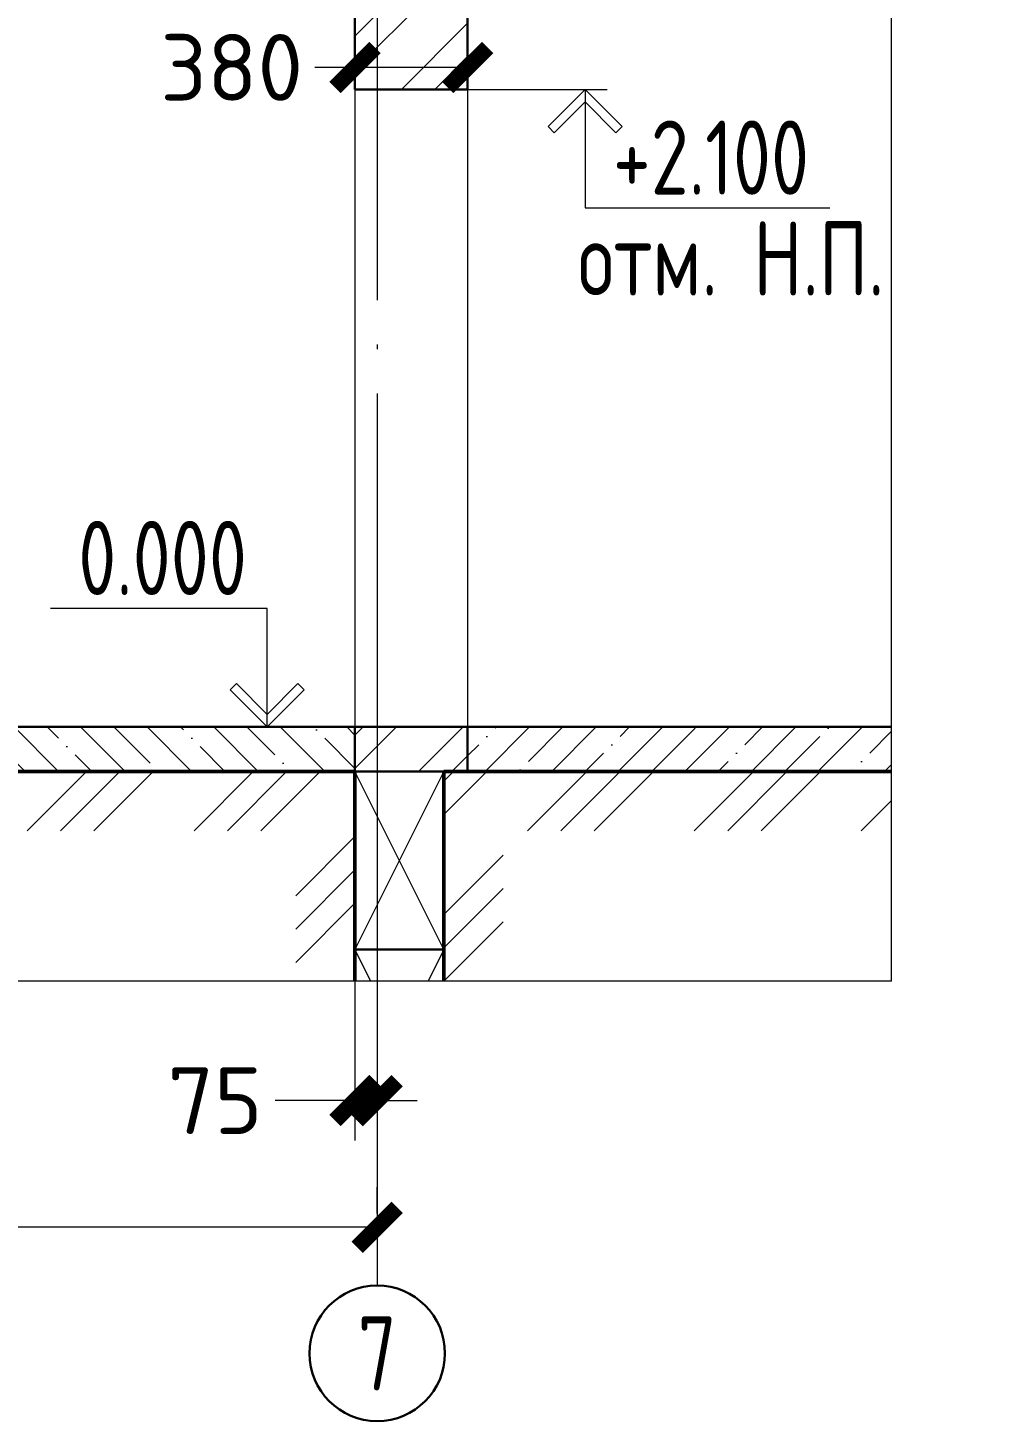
# Model space of a CAD drawing. Extents: x -965262 to 1142518, y -357520 to 71675.
# Drawn here: x 1000282 to 1004595, y -218110 to -211841 of the extents above; entities that cross this region are included whole.
import ezdxf

# ---------------------------------------------------------------- set-up
doc = ezdxf.new("R2010")
doc.units = 0
doc.header["$LTSCALE"] = 10
doc.linetypes.add('DOTE', pattern=[2.42, 2, -0.2, 0.02, -0.2])
doc.layers.get('0').update_dxf_attribs({"linetype": 'CONTINUOUS', "lineweight": 30})
doc.layers.get('Defpoints').update_dxf_attribs({"linetype": 'CONTINUOUS'})
doc.layers.add('DOTE', color=7, linetype='DOTE', lineweight=9)
doc.styles.add('GOST 2.304', font='isocpeur.ttf', dxfattribs={"width": 0.75, "height": 250})
doc.styles.get("Standard").update_dxf_attribs({"font": 'isocpeur.ttf', "height": 300})
doc.dimstyles.get("Standard").update_dxf_attribs({"dimscale": 100, "dimtxt": 300, "dimasz": 1.8, "dimexe": 1.8, "dimexo": 0.625, "dimgap": 0.9, "dimtad": 0, "dimdec": 0, "dimzin": 0, "dimdsep": 46, "dimtxsty": 'Standard', "dimblk": 'ARCHTICK', "dimcen": 0.9, "dimclrd": 256, "dimclre": 256, "dimclrt": 256, "dimadec": 0, "dimazin": 0, "dimtfac": 1, "dimtdec": 0, "dimtofl": 0, "dimtmove": 0, "dimatfit": 3, "dimfxl": 1, "dimtolj": 1, "dimtzin": 0, "dimlwd": 15, "dimlwe": 15, "dimarcsym": 0})

# ---------------------------------------------------------------- blocks, each defined once
blk = doc.blocks.new('_ArchTick')
at = {"color": 0, "linetype": 'ByBlock', "lineweight": 0, "const_width": 0.4}
blk.add_lwpolyline([(-0.5, -0.5), (0.5, 0.5)], dxfattribs=at)
blk = doc.blocks.new('*D2310')
at = {"lineweight": 15, "ltscale": 10, "transparency": 16777216}
for p, q in [((1001754.2, -215249.3), (1001754.2, -216847.8)), ((1001854.3, -215249.3), (1001854.3, -216847.8)), ((1001754.2, -216667.8), (1001394.2, -216667.8)), ((1001854.3, -216667.8), (1002034.3, -216667.8))]:
    blk.add_line(p, q, dxfattribs=at)
at = {"layer": 'Defpoints', "color": 0, "lineweight": 15, "ltscale": 10, "transparency": 16777216}
for p in [(1001754.2, -215186.8, -3143.4), (1001854.3, -215186.8, -3143.4), (1001854.3, -216667.8)]:
    blk.add_point(p, dxfattribs=at)
at = {"lineweight": 15, "ltscale": 10, "transparency": 16777216, "xscale": 180, "yscale": 180, "zscale": 180}
blk.add_blockref('_ArchTick', (1001754.2, -216667.8), dxfattribs=at)
at = {"lineweight": 15, "ltscale": 10, "transparency": 16777216, "xscale": 180, "yscale": 180, "zscale": 180, "rotation": 180}
blk.add_blockref('_ArchTick', (1001854.3, -216667.8), dxfattribs=at)
at = {"lineweight": 15, "ltscale": 10, "transparency": 16777216, "insert": (1001124.2, -216667.8), "char_height": 300, "attachment_point": 5}
blk.add_mtext('\\A1;75', dxfattribs=at)
blk = doc.blocks.new('*D2311')
at = {"lineweight": 15, "ltscale": 10, "transparency": 16777216}
for p, q in [((993847.6, -217175.3), (993847.6, -217057.8)), ((1001854.3, -217175.3), (1001854.3, -217057.8)), ((993847.6, -217237.8), (997370.9, -217237.8)), ((1001854.3, -217237.8), (998330.9, -217237.8))]:
    blk.add_line(p, q, dxfattribs=at)
at = {"layer": 'Defpoints', "color": 0, "lineweight": 15, "ltscale": 10, "transparency": 16777216}
for p in [(993847.6, -217237.8), (1001854.3, -217237.8), (1001854.3, -217237.8)]:
    blk.add_point(p, dxfattribs=at)
at = {"lineweight": 15, "ltscale": 10, "transparency": 16777216, "xscale": 180, "yscale": 180, "zscale": 180, "rotation": 180}
blk.add_blockref('_ArchTick', (993847.6, -217237.8), dxfattribs=at)
at = {"lineweight": 15, "ltscale": 10, "transparency": 16777216, "xscale": 180, "yscale": 180, "zscale": 180}
blk.add_blockref('_ArchTick', (1001854.3, -217237.8), dxfattribs=at)
at = {"lineweight": 15, "ltscale": 10, "transparency": 16777216, "insert": (997850.9, -217237.8), "char_height": 300, "attachment_point": 5}
blk.add_mtext('\\A1;6000', dxfattribs=at)
blk = doc.blocks.new('*D2347')
at = {"lineweight": 15, "ltscale": 10, "transparency": 16777216}
for p, q in [((1001754.2, -211956.2), (1001754.2, -211838.7)), ((1002261.3, -211956.2), (1002261.3, -211838.7)), ((1001754.2, -212018.7), (1001574.2, -212018.7)), ((1002261.3, -212018.7), (1001754.2, -212018.7))]:
    blk.add_line(p, q, dxfattribs=at)
at = {"layer": 'Defpoints', "color": 0, "lineweight": 15, "ltscale": 10, "transparency": 16777216}
for p in [(1001754.2, -212018.7), (1001754.2, -212018.7), (1002261.3, -212018.7)]:
    blk.add_point(p, dxfattribs=at)
at = {"lineweight": 15, "ltscale": 10, "transparency": 16777216, "xscale": 180, "yscale": 180, "zscale": 180, "rotation": 180}
blk.add_blockref('_ArchTick', (1001754.2, -212018.7), dxfattribs=at)
at = {"lineweight": 15, "ltscale": 10, "transparency": 16777216, "xscale": 180, "yscale": 180, "zscale": 180}
blk.add_blockref('_ArchTick', (1002261.3, -212018.7), dxfattribs=at)
at = {"lineweight": 15, "ltscale": 10, "transparency": 16777216, "insert": (1001199.2, -212018.7), "char_height": 300, "attachment_point": 5}
blk.add_mtext('\\A1;380', dxfattribs=at)

msp = doc.modelspace()

# ---------------------------------------------------------------- hatches: boundary and pattern name
at = {"lineweight": 15}
h = msp.add_hatch(dxfattribs=at)
h.set_pattern_fill('ANSI32', color=256, scale=33.361392, style=0)
h.set_pattern_definition([(45, (993632.55, -201574.56), (-224.6954, 224.6954), []), (45, (993782.35, -201574.56), (-224.6954, 224.6954), [])])
h.paths.add_polyline_path([(993907.6, -201508.6), (993400.5, -201508.6), (993400.5, -201642.1), (993907.6, -201642.1)])
h.paths.add_polyline_path([(1002261.3, -201508.6), (1001754.2, -201508.6), (1001754.2, -201642.1), (1002261.3, -201642.1)])
h.paths.add_polyline_path([(993907.6, -202149.2), (993827.5, -202149.2), (993827.5, -202442.7), (993907.6, -202442.7)])
h.paths.add_polyline_path([(1001834.3, -202149.2), (1001754.2, -202149.2), (1001754.2, -202442.7), (1001834.3, -202442.7)])
h.paths.add_polyline_path([(1002261.3, -201642.1), (1001754.2, -201642.1), (1001754.2, -202374.4), (1002261.3, -202374.4)])
h.paths.add_polyline_path([(993907.6, -201642.1), (993400.5, -201642.1), (993400.5, -202374.4), (993907.6, -202374.4)])
h.paths.add_polyline_path([(993847.6, -206979.9), (993400.5, -206979.9), (993400.5, -207180.1), (993847.6, -207180.1)])
h.paths.add_polyline_path([(993907.6, -206979.9), (993847.6, -206979.9), (993847.6, -207180.1), (993907.6, -207180.1)], flags=16)
h.paths.add_polyline_path([(993847.6, -205378.5), (993400.5, -205378.5), (993400.5, -205578.7), (993847.6, -205578.7)], flags=17)
h.paths.add_polyline_path([(993907.6, -205378.5), (993847.6, -205378.5), (993847.6, -205578.7), (993907.6, -205578.7)], flags=17)
h.paths.add_polyline_path([(1002261.3, -201642.1), (1001854.3, -201642.1), (1001854.3, -202374.4), (1002261.3, -202374.4)], flags=17)
h.paths.add_polyline_path([(1001854.3, -201642.1), (1001754.2, -201642.1), (1001754.2, -202374.4), (1001854.3, -202374.4)], flags=16)
h.paths.add_polyline_path([(993847.6, -201642.1), (993400.5, -201642.1), (993400.5, -202374.4), (993847.6, -202374.4)], flags=16)
h.paths.add_polyline_path([(993907.6, -201642.1), (993847.6, -201642.1), (993847.6, -202374.4), (993907.6, -202374.4)], flags=17)
h.paths.add_polyline_path([(1002261.3, -202776.4), (1001854.3, -202776.4), (1001854.3, -205645.4), (1002261.3, -205645.4)], flags=17)
h.paths.add_polyline_path([(1001854.3, -202776.4), (1001754.2, -202776.4), (1001754.2, -205645.4), (1001854.3, -205645.4)], flags=17)
h.paths.add_polyline_path([(993847.6, -205578.7), (993400.5, -205578.7), (993400.5, -207180.1), (993847.6, -207180.1)], flags=17)
h.paths.add_polyline_path([(993907.6, -205578.7), (993847.6, -205578.7), (993847.6, -207180.1), (993907.6, -207180.1)], flags=17)
h.paths.add_polyline_path([(993847.6, -209982.4), (993400.5, -209982.4), (993400.5, -211583.8), (993847.6, -211583.8)], flags=17)
h.paths.add_polyline_path([(993907.6, -209982.4), (993847.6, -209982.4), (993847.6, -211583.8), (993907.6, -211583.8)], flags=17)
h.paths.add_polyline_path([(1002261.3, -207713.8), (1001854.3, -207713.8), (1001854.3, -210582.9), (1002261.3, -210582.9)], flags=17)
h.paths.add_polyline_path([(1001854.3, -207713.8), (1001754.2, -207713.8), (1001754.2, -210582.9), (1001854.3, -210582.9)], flags=17)
h.paths.add_polyline_path([(1002261.3, -212117.5), (1001854.3, -212117.5), (1001854.3, -214986.6), (1002261.3, -214986.6)], flags=17)
h.paths.add_polyline_path([(1001854.3, -212117.5), (1001754.2, -212117.5), (1001754.2, -214986.6), (1001854.3, -214986.6)], flags=17)
h.paths.add_polyline_path([(1001854.3, -201642.1), (1002261.3, -201642.1), (1002261.3, -215186.8), (1002154.5, -215186.8), (1001854.3, -215186.8)])
h.paths.add_polyline_path([(1001754.2, -201642.1), (1001854.3, -201642.1), (1001854.3, -215186.8), (1001754.2, -215186.8)])
h.paths.add_polyline_path([(993400.5, -201642.1), (993847.6, -201642.1), (993847.6, -215186.8), (993800.9, -215186.8), (993400.5, -215186.8)])
h.paths.add_polyline_path([(993847.6, -201642.1), (993907.6, -201642.1), (993907.6, -215186.8), (993847.6, -215186.8)])
at = {"lineweight": 15, "ltscale": 10}
h = msp.add_hatch(dxfattribs=at)
h.set_pattern_fill('ANSI35', color=256, scale=33.361392, angle=90, style=0)
h.set_pattern_definition([(135, (1130293.9, 531250.77), (-149.79692, -149.79692), []), (135, (1130293.9, 531400.56), (-149.79692, -149.79692), [264.806047, -52.96121, 0, -52.96121])])
h.paths.add_polyline_path([(993907.6, -215186.8), (993907.6, -214986.6), (999659.9, -214986.6), (999758.6, -215036), (999783.3, -214986.6), (1001754.2, -214986.6), (1001754.2, -215186.8), (999993.5, -215186.8), (999860.4, -215319.9), (999459.3, -215319.9), (999326.3, -215186.8)])
h = msp.add_hatch(dxfattribs=at)
h.set_pattern_fill('ANSI35', color=256, scale=33.361392, style=0)
h.set_pattern_definition([(45, (1058147.55, -156083.9), (-149.7969, 149.7969), []), (45, (1058297.35, -156083.9), (-149.7969, 149.7969), [264.80605, -52.9612, 0, -52.9612])])
h.paths.add_polyline_path([(1004595, -214986.6), (1004169.1, -214986.6), (1004169.1, -215186.8), (1004595, -215186.8)], flags=17)
h.paths.add_polyline_path([(1004595, -214986.6), (1002261.3, -214986.6), (1002261.3, -215186.8), (1004595, -215186.8)])
h = msp.add_hatch(dxfattribs=at)
h.set_pattern_fill('MCSHATCHBG', color=256, scale=33.361392, style=0, pattern_type=2)
h.set_pattern_definition([(45, (1058147.55, -156083.9), (-375.3156, 375.3156), []), (45, (1058297.7, -156083.9), (-375.3156, 375.3156), []), (45, (1057697.17, -156083.9), (-375.3156, 375.3156), [])])
h.paths.add_polyline_path([(991528.4, -215253.5), (991087, -215253.5), (991087, -215520.4), (991528.4, -215520.4)], flags=16)
h.paths.add_polyline_path([(991087, -215520.4), (993400.5, -215520.4), (993400.5, -215253.5), (991087, -215253.5)])
h.paths.add_polyline_path([(1002154.5, -215453.7), (1004595, -215453.7), (1004595, -215186.8), (1002154.5, -215186.8)])
h.paths.add_polyline_path([(993800.9, -215453.7), (993800.9, -215186.8), (999326.3, -215186.8), (999459.3, -215319.9), (999860.4, -215319.9), (999993.5, -215186.8), (1001754.2, -215186.8), (1001754.2, -215453.7), (999993.5, -215453.7), (999860.4, -215586.7), (999459.3, -215586.7), (999326.3, -215453.7)])
h.paths.add_polyline_path([(993400.5, -216130.3), (993133.6, -216130.3), (993133.6, -215520.4), (993400.5, -215520.4)])
h.paths.add_polyline_path([(993800.9, -216130.3), (994067.7, -216130.3), (994067.7, -215453.7), (993800.9, -215453.7)])
h.paths.add_polyline_path([(1001754.2, -216130.3), (1001487.3, -216130.3), (1001487.3, -215453.7), (1001754.2, -215453.7)])
h.paths.add_polyline_path([(1002154.5, -216130.3), (1002421.4, -216130.3), (1002421.4, -215453.7), (1002154.5, -215453.7)])
h.paths.add_polyline_path([(1004169.1, -215453.7), (1004595, -215453.7), (1004595, -215186.8), (1004169.1, -215186.8)], flags=16)

# ---------------------------------------------------------------- linework, layer by layer
at = {"extrusion": (0, 0, -1)}
for p, q in [((1001754.2, -210582.9, 8595.1), (1001754.2, -212117.5, 8595.1)), ((1002261.3, -210582.9, 8595.1), (1002261.3, -212117.5, 8595.1)), ((999783.3, -214986.6, 8595.1), (1001754.2, -214986.6, 8595.1)), ((1001754.2, -214986.6, 8595.1), (1001754.2, -215186.8, 8595.1)), ((1002261.3, -214986.6, 8595.1), (1002261.3, -215186.8, 8595.1)), ((1002261.3, -214986.6, 8595.1), (1004169.1, -214986.6, 8595.1)), ((999993.5, -215186.8, 11008.5), (1001754.2, -215186.8, 8353.7)), ((1001754.2, -215186.8, 8595.1), (1002261.3, -215186.8, 8595.1)), ((1002154.5, -215186.8, 8595.1), (1004169.1, -215186.8, 8595.1)), ((1001754.2, -215987.5, 8595.1), (1002154.5, -215987.5, 8595.1))]:
    msp.add_line(p, q, dxfattribs=at)
at = {"ltscale": 10}
for p, q in [((1001754.2, -212117.5, 8595.1), (1002261.3, -212117.5, 8595.1)), ((1001754.2, -214986.6, 8595.1), (1002261.3, -214986.6, 8595.1))]:
    msp.add_line(p, q, dxfattribs=at)
at = {"lineweight": 15, "ltscale": 10}
for p, q in [((1001754.2, -212117.5, 8595.1), (1001754.2, -214986.6, 8595.1)), ((1002261.3, -212117.5, 8595.1), (1002261.3, -214986.6, 8595.1))]:
    msp.add_line(p, q, dxfattribs=at)
at = {"linetype": 'Continuous', "lineweight": 15, "ltscale": 100}
for p, q in [((1002623, -212284.3, 11008.5), (1002789.8, -212117.5, 8595.1)), ((1002789.8, -212117.5, 8595.1), (1002789.8, -212174.2, 11008.5)), ((1002956.6, -212284.3, 11008.5), (1002789.8, -212117.5, 8595.1)), ((1002789.8, -212117.5, 8595.1), (1002789.8, -212174.2, 11008.5)), ((1002789.8, -212174.2, 11008.5), (1002651.3, -212312.7, 11008.5)), ((1002789.8, -212174.2, 11008.5), (1002928.3, -212312.7, 11008.5)), ((1002651.3, -212312.7, 11008.5), (1002623, -212284.3, 11008.5)), ((1002928.3, -212312.7, 11008.5), (1002956.6, -212284.3, 11008.5)), ((1001220.7, -214791.5, 11008.5), (1001192.4, -214819.8, 11008.5)), ((1001192.4, -214819.8, 11008.5), (1001359.2, -214986.6, 8595.1)), ((1001359.2, -214930, 11008.5), (1001220.7, -214791.5, 11008.5)), ((1001359.2, -214930, 11008.5), (1001497.7, -214791.5, 11008.5)), ((1001526, -214819.8, 11008.5), (1001359.2, -214986.6, 8595.1)), ((1001497.7, -214791.5, 11008.5), (1001526, -214819.8, 11008.5))]:
    msp.add_line(p, q, dxfattribs=at)
at = {"linetype": 'Continuous', "lineweight": 0, "ltscale": 100}
msp.add_line((1001359.2, -214986.6, 8595.1), (1001359.2, -214930, 11008.5), dxfattribs=at)
msp.add_line((1001359.2, -214986.6, 8595.1), (1001359.2, -214930, 11008.5), dxfattribs=at)
at = {"lineweight": 50, "ltscale": 10}
for p, q in [((999993.5, -215186.8, 11008.5), (1001754.2, -215186.8, 10085)), ((1001754.2, -215186.8, 8148.4), (1001754.2, -216130.3, 12498.4)), ((1002154.5, -215186.8, 4721.8), (1002154.5, -216130.3, 9071.8)), ((1002154.5, -215186.8, 9875.1), (1004169.1, -215186.8, 8818.5))]:
    msp.add_line(p, q, dxfattribs=at)
at = {"lineweight": 15}
for p, q in [((1002154.5, -215186.8, 6658.5), (1001754.2, -215987.5, 8595.1)), ((1002154.5, -215987.5, 8595.1), (1001754.2, -215186.8, 8595.1)), ((1001825.6, -216130.3, 8595.1), (1001754.2, -215987.5, 8595.1)), ((1002154.5, -215987.5, 6658.5), (1002083.1, -216130.3, 7003.9))]:
    msp.add_line(p, q, dxfattribs=at)
for p, q in [((1001754.2, -215186.8, 6658.5), (1001754.2, -215987.5, 10350)), ((1002154.5, -215186.8, 6658.5), (1002154.5, -215987.5, 10350)), ((1001754.2, -216130.3, 9691.5), (1001754.2, -215987.5, 10350)), ((1002154.5, -216130.3, 9691.5), (1002154.5, -215987.5, 10350))]:
    msp.add_line(p, q)
at = {"color": 5, "lineweight": 15, "ltscale": 100, "elevation": 11008.5}
for points in [[(1004169.1, -216130.3), (1004169.1, -209773.9), (1004502.7, -209690.5), (1003835.5, -209523.7), (1004169.1, -209440.3), (1004169.1, -204025.7)], [(1004169.1, -216130.3), (998954.4, -216130.3), (998871, -215796.7), (998704.2, -216463.9), (998620.8, -216130.3), (991528.4, -216130.3)]]:
    msp.add_lwpolyline(points, dxfattribs=at)
at = {"linetype": 'Continuous', "lineweight": 15, "ltscale": 100, "extrusion": (0, 1, 0)}
for points, elevation in [([(-1002261.3, 8595.1), (-1002889.9, 8595.1)], -212117.5), ([(-1002789.8, 8595.1), (-1003890.7, 8595.1)], -212651.3), ([(-1001359.2, 8595.1), (-1000383.3, 8595.1)], -214452.8)]:
    msp.add_lwpolyline(points, dxfattribs=dict(at, elevation=elevation))
at = {"linetype": 'Continuous', "lineweight": 15, "ltscale": 100, "extrusion": (1, 0, 0)}
for points, elevation in [([(-212117.5, 8595.1), (-212651.3, 8595.1)], 1002789.8), ([(-214986.6, 8595.1), (-214452.8, 8595.1)], 1001359.2)]:
    msp.add_lwpolyline(points, dxfattribs=dict(at, elevation=elevation))
at = {"linetype": 'Continuous', "lineweight": 0, "ltscale": 100, "extrusion": (0, 1, 0), "elevation": -214986.6}
msp.add_lwpolyline([(-1001606.1, 8595.1), (-1001259.1, 8595.1)], dxfattribs=at)
msp.add_circle((1001854.3, -217804.9, 6658.5), 305)
at = {"layer": 'DOTE', "lineweight": 9, "ltscale": 100, "extrusion": (0, -1, 0)}
msp.add_line((1001854.3, -201386.2, 6658.5), (1001854.3, -217499.9, 6658.5), dxfattribs=at)

# ---------------------------------------------------------------- texts
at = {"color": 1, "linetype": 'Continuous', "lineweight": 15, "ltscale": 100, "style": 'GOST 2.304', "width": 0.75}
msp.add_text('отм. Н.П.', height=333.61, dxfattribs=at).set_placement((1002758.4, -213045, 8595.1))
at = {"linetype": 'Continuous', "lineweight": 15, "ltscale": 100, "char_height": 333.614, "attachment_point": 1}
for s, insert, width in [('\\fISOCPEUR|b0|i0|c1|p34;\\W0.7500000000;\\T1.0000000000;\\o\\l+2.100', (1002914.9, -212257.7, 8595.1), 1025.863), ('\\fISOCPEUR|b0|i0|c1|p34;\\W0.7500000000;\\T1.0000000000;\\o\\l0.000', (1000508.4, -214059.2, 8595.1), 900.758)]:
    msp.add_mtext(s, dxfattribs=dict(at, insert=insert, width=width))
at = {"ltscale": 100, "insert": (1001854.3, -217804.9, 6658.5), "char_height": 333.6, "width": 762.561, "attachment_point": 5, "style": 'GOST 2.304'}
msp.add_mtext('7', dxfattribs=at)

# ---------------------------------------------------------------- dimensions: what is measured, and where the dimension line sits
at = {"lineweight": 15, "ltscale": 10}
for base, p1, p2, text, picture, middle in [((1001754.2, -212018.7, 9801.8), (1002261.3, -212018.7, 9801.8), (1001754.2, -212018.7, 9801.8), '380', '*D2347', (1001199.2, -212018.7, 9801.8)), ((1001854.3, -217237.8, 9801.8), (993847.6, -217237.8, 9801.8), (1001854.3, -217237.8, 9801.8), '6000', '*D2311', (997850.9, -217237.8, 9801.8))]:
    dim = msp.add_linear_dim(base=base, p1=p1, p2=p2, text=text, dimstyle='Standard', dxfattribs=at)
    dim.commit()
    dim.dimension.update_dxf_attribs({"geometry": picture, "text_midpoint": middle})
dim = msp.add_linear_dim(base=(1001854.3, -216667.8, 9801.8), p1=(1001754.2, -215186.8, 6658.5), p2=(1001854.3, -215186.8, 6658.5), text='75', dimstyle='Standard', dxfattribs=at)
dim.commit()
dim.dimension.update_dxf_attribs({"geometry": '*D2310', "text_midpoint": (1001124.2, -216667.8, 9801.8), "dimtype": 160})

doc.saveas('drawing.dxf')
